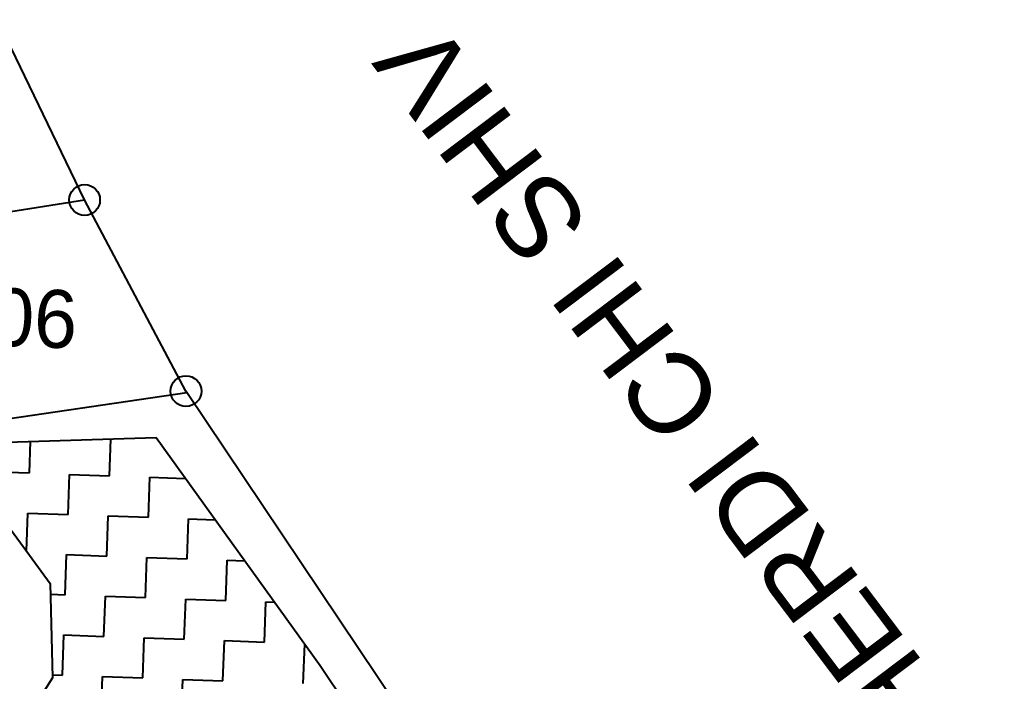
# Model space of a CAD drawing. Header units: metres. Extents: x 287345 to 291891, y 1993918 to 2000004.
# Drawn here: x 290626 to 290870.6, y 1998155 to 1998320.8 of the extents above; entities that cross this region are included whole.
import ezdxf
from ezdxf.enums import TextEntityAlignment as Align

# ---------------------------------------------------------------- set-up
doc = ezdxf.new("R2010")
doc.units = ezdxf.units.M
doc.header["$MEASUREMENT"] = 0
for name, color, linetype in [('POLY_HATCH', 12, 'Continuous'), ('POLY_PARCEL', 6, 'Continuous'), ('TEXT_MAPOUT', 7, 'Continuous'), ('TEXT_PARCEL', 7, 'Continuous'), ('V_BOUND_LINE', 7, 'Continuous')]:
    doc.layers.add(name, color=color, linetype=linetype)
doc.styles.get("Standard").update_dxf_attribs({"font": 'arial.ttf'})
doc.styles.add('TEXT_MAP', font='')
doc.styles.get('TEXT_MAP').set_extended_font_data('Kruti Dev 050')

msp = doc.modelspace()

# ---------------------------------------------------------------- linework, layer by layer
for centre in [(290642.27, 1998275.63), (290667.65, 1998227.76)]:
    msp.add_circle(centre, 3.85)
at = {"layer": 'POLY_HATCH'}
for p, q in [((290660.15, 1998216.03), (290596.12, 1998214.13)), ((290701.23, 1998158.99), (290660.15, 1998216.03)), ((290619.05, 1998199.56), (290633.64, 1998179.59)), ((290633.64, 1998179.59), (290634.19, 1998155.95)), ((290742.17, 1998097.79), (290701.23, 1998158.99)), ((290634.19, 1998155.95), (290617.99, 1998130.12))]:
    msp.add_line(p, q, dxfattribs=at)
at = {"layer": 'POLY_HATCH', "linetype": 'Continuous'}
for p, q in [((290628.43, 1998207.27), (290628.7, 1998215.1)), ((290648.53, 1998206.56), (290648.86, 1998215.69)), ((290618.37, 1998207.63), (290628.43, 1998207.27)), ((290638.12, 1998196.86), (290638.48, 1998206.91)), ((290638.48, 1998206.91), (290648.53, 1998206.56)), ((290658.23, 1998196.15), (290658.59, 1998206.2)), ((290658.59, 1998206.2), (290667.46, 1998205.89)), ((290627.73, 1998187.68), (290628.07, 1998197.21)), ((290628.07, 1998197.21), (290638.12, 1998196.86)), ((290647.82, 1998186.45), (290648.18, 1998196.5)), ((290648.18, 1998196.5), (290658.23, 1998196.15)), ((290667.93, 1998185.74), (290668.29, 1998195.79)), ((290668.29, 1998195.79), (290674.9, 1998195.56)), ((290637.41, 1998176.75), (290637.77, 1998186.8)), ((290637.77, 1998186.8), (290647.82, 1998186.45)), ((290657.52, 1998176.04), (290657.88, 1998186.09)), ((290657.88, 1998186.09), (290667.93, 1998185.74)), ((290677.63, 1998175.33), (290677.99, 1998185.38)), ((290677.99, 1998185.38), (290682.34, 1998185.23)), ((290633.7, 1998176.88), (290637.41, 1998176.75)), ((290647.11, 1998166.34), (290647.47, 1998176.39)), ((290647.47, 1998176.39), (290657.52, 1998176.04)), ((290667.22, 1998165.63), (290667.58, 1998175.68)), ((290667.58, 1998175.68), (290677.63, 1998175.33)), ((290687.33, 1998164.92), (290687.68, 1998174.97)), ((290687.68, 1998174.97), (290689.78, 1998174.9)), ((290636.7, 1998156.64), (290637.06, 1998166.7)), ((290637.06, 1998166.7), (290647.11, 1998166.34)), ((290656.81, 1998155.93), (290657.17, 1998165.98)), ((290657.17, 1998165.98), (290667.22, 1998165.63)), ((290676.92, 1998155.22), (290677.27, 1998165.27)), ((290677.27, 1998165.27), (290687.33, 1998164.92)), ((290697.03, 1998154.51), (290697.38, 1998164.35)), ((290634.18, 1998156.73), (290636.7, 1998156.64)), ((290646.4, 1998146.23), (290646.76, 1998156.29)), ((290646.76, 1998156.29), (290656.81, 1998155.93)), ((290666.51, 1998145.52), (290666.86, 1998155.57)), ((290666.86, 1998155.57), (290676.92, 1998155.22))]:
    msp.add_line(p, q, dxfattribs=at)
at = {"layer": 'POLY_PARCEL'}
for p, q in [((290586.37, 1998266.86), (290642.27, 1998275.63)), ((290595.83, 1998216.84), (290667.9, 1998227.39))]:
    msp.add_line(p, q, dxfattribs=at)
at = {"layer": 'V_BOUND_LINE'}
for p, q in [((290642.27, 1998275.63), (290620.37, 1998320.82)), ((290667.65, 1998227.76), (290642.27, 1998275.63)), ((290667.9, 1998227.39), (290667.65, 1998227.76)), ((290788.16, 1998048.05), (290667.9, 1998227.39))]:
    msp.add_line(p, q, dxfattribs=at)

# ---------------------------------------------------------------- texts
at = {"layer": 'TEXT_MAPOUT'}
msp.add_text('KHERDI CHI SHIV', height=20.1216, rotation=127.0252, dxfattribs=at).set_placement((290871.98, 1998133.77))
at = {"layer": 'TEXT_PARCEL', "style": 'TEXT_MAP'}
msp.add_text('306', height=14.488, rotation=357.9734, dxfattribs=at).set_placement((290624.27, 1998246.24), align=Align.MIDDLE)

doc.saveas('drawing.dxf')
